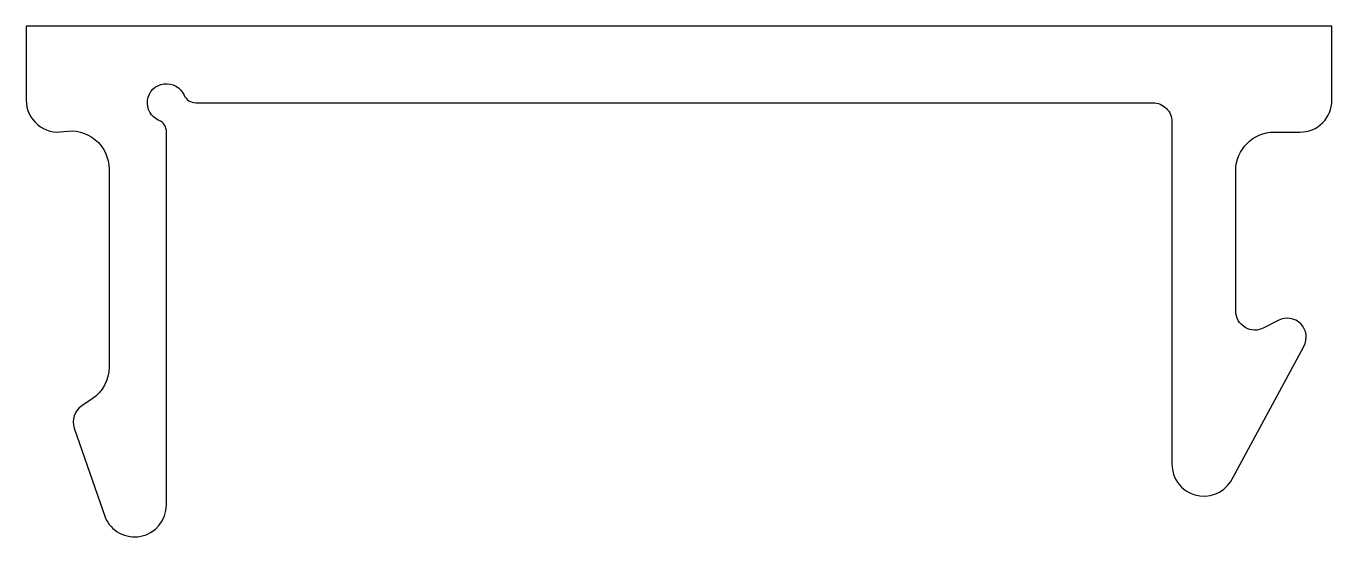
# Model space of a CAD drawing. Extents: x 172.2 to 192.6, y 230.7 to 238.7.
import ezdxf

# ---------------------------------------------------------------- set-up
doc = ezdxf.new("R2010")
doc.units = 0
doc.layers.get('0').update_dxf_attribs({"linetype": 'CONTINUOUS'})

msp = doc.modelspace()

# ---------------------------------------------------------------- linework, layer by layer
msp.add_lwpolyline([(174.381, 237.005, 0.298217), (174.261, 237.188, -1.466545), (174.655, 237.583, 0.298217), (174.839, 237.463), (189.836, 237.463, -0.414214), (190.136, 237.163), (190.136, 231.805, 0.748216), (191.056, 231.534), (192.204, 233.649, 0.741879), (191.801, 234.057), (191.576, 233.939, -0.564573), (191.136, 234.204), (191.136, 236.404, -0.414193), (191.736, 237.004), (192.142, 237.004, 0.414214), (192.642, 237.504), (192.642, 238.663), (172.181, 238.663), (172.181, 237.505, 0.468837), (172.771, 237.013, -0.468837), (173.48, 236.423), (173.48, 233.324, -0.250203), (173.214, 232.826), (173.051, 232.717, 0.341125), (172.935, 232.369), (173.418, 230.976, 0.820577), (174.38, 231.167)], format="xyb", close=True)

doc.saveas('drawing.dxf')
